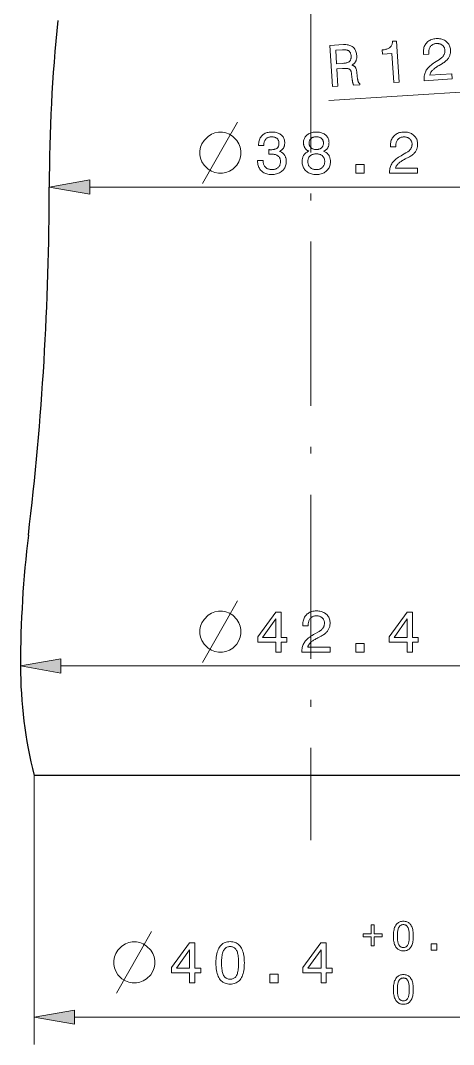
# Model space of a CAD drawing. Extents: x 0 to 297, y 0 to 538.
# Drawn here: x 142.3 to 173.9, y 123 to 197.9 of the extents above; entities that cross this region are included whole.
import ezdxf

# ---------------------------------------------------------------- set-up
doc = ezdxf.new("R2010")
doc.units = 0
doc.linetypes.add('DASHDOT', pattern=[18.5, 12, -3, 0.5, -3])

msp = doc.modelspace()

# ---------------------------------------------------------------- linework, layer by layer
at = {"color": 7, "linetype": 'DASHDOT', "lineweight": 13}
msp.add_line((163.519, 348.201), (163.519, 137.942), dxfattribs=at)
at = {"color": 7, "lineweight": 13, "ltscale": 0.366083}
msp.add_line((179.441, 192.925), (164.825, 192.02), dxfattribs=at)
at = {"color": 7, "lineweight": 13}
for p, q in [((147.374, 185.687), (179.665, 185.687)), ((145.274, 150.687), (181.765, 150.687)), ((146.274, 125.016), (180.765, 125.016))]:
    msp.add_line(p, q, dxfattribs=at)
at = {"color": 7, "lineweight": 13, "ltscale": 0.491787}
msp.add_line((143.319, 142.687), (143.319, 123.016), dxfattribs=at)
at = {"color": 7, "lineweight": 30}
for p, q in [((183.719, 142.687), (143.319, 142.687)), ((183.669, 142.687), (143.369, 142.687))]:
    msp.add_line(p, q, dxfattribs=at)
at = {"color": 7, "lineweight": 13}
for points in [[(165.1, 193.039), (164.915, 196.029), (165.914, 196.091), (166.001, 196.094), (166.083, 196.093), (166.162, 196.086), (166.236, 196.076), (166.307, 196.06), (166.374, 196.041), (166.437, 196.016), (166.495, 195.987), (166.55, 195.953), (166.601, 195.915), (166.648, 195.872), (166.691, 195.825), (166.729, 195.773), (166.762, 195.718), (166.791, 195.658), (166.816, 195.594), (166.837, 195.525), (166.853, 195.453), (166.865, 195.376), (166.872, 195.295), (166.874, 195.246), (166.874, 195.199), (166.872, 195.153), (166.868, 195.109), (166.861, 195.066), (166.853, 195.024), (166.842, 194.984), (166.83, 194.945), (166.815, 194.908), (166.798, 194.872), (166.779, 194.837), (166.758, 194.804), (166.735, 194.773), (166.71, 194.742), (166.683, 194.714), (166.654, 194.687), (166.623, 194.661), (166.59, 194.637), (166.555, 194.614), (166.518, 194.593), (166.551, 194.584), (166.582, 194.574), (166.611, 194.562), (166.638, 194.55), (166.664, 194.536), (166.687, 194.521), (166.709, 194.504), (166.729, 194.486), (166.748, 194.467), (166.764, 194.446), (166.779, 194.423), (166.794, 194.397), (166.807, 194.367), (166.82, 194.334), (166.832, 194.298), (166.843, 194.258), (166.853, 194.214), (166.863, 194.167), (166.871, 194.117), (166.879, 194.064), (166.94, 193.58), (166.945, 193.549), (166.949, 193.52), (166.954, 193.493), (166.959, 193.467), (166.964, 193.444), (166.97, 193.422), (166.975, 193.401), (166.982, 193.383), (166.988, 193.366), (166.995, 193.351), (167.002, 193.337), (167.01, 193.323), (167.018, 193.311), (167.027, 193.299), (167.037, 193.288), (167.047, 193.278), (167.058, 193.269), (167.069, 193.26), (167.081, 193.252), (167.094, 193.245), (167.099, 193.163), (166.647, 193.135), (166.64, 193.144), (166.634, 193.155), (166.628, 193.167), (166.622, 193.18), (166.616, 193.193), (166.611, 193.208), (166.605, 193.224), (166.6, 193.241), (166.594, 193.258), (166.589, 193.277), (166.584, 193.297), (166.58, 193.318), (166.575, 193.34), (166.57, 193.364), (166.566, 193.389), (166.561, 193.416), (166.557, 193.444), (166.552, 193.473), (166.548, 193.504), (166.544, 193.536), (166.499, 193.922), (166.491, 193.978), (166.482, 194.03), (166.471, 194.078), (166.459, 194.121), (166.445, 194.161), (166.43, 194.196), (166.414, 194.227), (166.396, 194.254), (166.376, 194.277), (166.355, 194.295), (166.33, 194.311), (166.3, 194.324), (166.263, 194.335), (166.219, 194.344), (166.17, 194.35), (166.115, 194.355), (166.053, 194.357), (165.986, 194.357), (165.912, 194.356), (165.832, 194.352), (165.422, 194.326), (165.5, 193.064)], [(169.577, 193.316), (169.445, 195.446), (168.746, 195.402), (168.727, 195.707), (168.802, 195.715), (168.873, 195.724), (168.939, 195.736), (169.002, 195.75), (169.06, 195.767), (169.115, 195.786), (169.165, 195.807), (169.211, 195.831), (169.253, 195.857), (169.291, 195.885), (169.325, 195.916), (169.356, 195.95), (169.384, 195.987), (169.408, 196.028), (169.43, 196.071), (169.448, 196.118), (169.463, 196.168), (169.475, 196.22), (169.483, 196.276), (169.489, 196.335), (169.781, 196.354), (169.968, 193.34)], [(171.794, 193.454), (171.794, 193.466), (171.79, 193.554), (171.791, 193.638), (171.796, 193.721), (171.806, 193.8), (171.82, 193.877), (171.838, 193.951), (171.861, 194.022), (171.887, 194.091), (171.918, 194.157), (171.954, 194.221), (171.995, 194.283), (172.042, 194.346), (172.096, 194.408), (172.157, 194.472), (172.225, 194.535), (172.299, 194.599), (172.38, 194.663), (172.467, 194.727), (172.561, 194.792), (172.662, 194.857), (172.908, 195.012), (172.951, 195.04), (172.992, 195.068), (173.03, 195.097), (173.065, 195.126), (173.098, 195.156), (173.129, 195.186), (173.157, 195.217), (173.182, 195.248), (173.205, 195.279), (173.225, 195.311), (173.243, 195.344), (173.259, 195.378), (173.273, 195.412), (173.285, 195.448), (173.294, 195.484), (173.301, 195.522), (173.306, 195.56), (173.309, 195.599), (173.31, 195.64), (173.308, 195.681), (173.304, 195.727), (173.296, 195.772), (173.285, 195.814), (173.271, 195.855), (173.254, 195.893), (173.234, 195.929), (173.21, 195.964), (173.184, 195.996), (173.154, 196.026), (173.121, 196.055), (173.086, 196.08), (173.048, 196.103), (173.009, 196.123), (172.967, 196.139), (172.924, 196.153), (172.878, 196.163), (172.831, 196.17), (172.781, 196.174), (172.729, 196.176), (172.676, 196.174), (172.623, 196.169), (172.572, 196.16), (172.524, 196.148), (172.479, 196.132), (172.436, 196.113), (172.395, 196.09), (172.357, 196.063), (172.322, 196.033), (172.289, 195.999), (172.259, 195.962), (172.231, 195.922), (172.207, 195.879), (172.187, 195.834), (172.169, 195.786), (172.155, 195.735), (172.144, 195.682), (172.137, 195.626), (172.132, 195.568), (172.131, 195.507), (172.134, 195.443), (172.136, 195.407), (171.745, 195.383), (171.741, 195.444), (171.738, 195.537), (171.74, 195.626), (171.748, 195.712), (171.762, 195.794), (171.782, 195.873), (171.807, 195.948), (171.838, 196.019), (171.874, 196.086), (171.916, 196.151), (171.964, 196.211), (172.016, 196.267), (172.073, 196.318), (172.134, 196.363), (172.199, 196.403), (172.268, 196.438), (172.341, 196.468), (172.419, 196.492), (172.501, 196.511), (172.587, 196.525), (172.677, 196.533), (172.763, 196.536), (172.847, 196.534), (172.928, 196.526), (173.005, 196.514), (173.08, 196.496), (173.151, 196.473), (173.22, 196.446), (173.285, 196.413), (173.347, 196.374), (173.406, 196.331), (173.461, 196.283), (173.511, 196.233), (173.555, 196.178), (173.594, 196.12), (173.628, 196.059), (173.657, 195.995), (173.68, 195.926), (173.698, 195.855), (173.711, 195.78), (173.719, 195.702), (173.721, 195.641), (173.72, 195.581), (173.715, 195.522), (173.708, 195.465), (173.697, 195.409), (173.682, 195.355), (173.665, 195.302), (173.644, 195.25), (173.62, 195.199), (173.592, 195.15), (173.562, 195.102), (173.527, 195.055), (173.49, 195.009), (173.448, 194.965), (173.404, 194.921), (173.356, 194.878), (173.304, 194.836), (173.249, 194.795), (173.191, 194.756), (173.129, 194.717), (172.885, 194.573), (172.817, 194.532), (172.753, 194.491), (172.694, 194.452), (172.638, 194.413), (172.587, 194.376), (172.539, 194.339), (172.496, 194.303), (172.456, 194.269), (172.421, 194.235), (172.389, 194.202), (172.361, 194.17), (172.334, 194.137), (172.31, 194.103), (172.289, 194.069), (172.269, 194.034), (172.251, 193.998), (172.236, 193.962), (172.223, 193.926), (172.212, 193.888), (172.203, 193.851), (173.827, 193.951), (173.85, 193.581)], [(165.826, 195.718), (165.337, 195.688), (165.399, 194.692), (165.86, 194.721), (165.928, 194.726), (165.992, 194.734), (166.051, 194.743), (166.106, 194.755), (166.156, 194.768), (166.203, 194.784), (166.244, 194.802), (166.282, 194.821), (166.315, 194.843), (166.343, 194.867), (166.368, 194.893), (166.39, 194.922), (166.409, 194.955), (166.425, 194.99), (166.438, 195.027), (166.448, 195.068), (166.455, 195.112), (166.459, 195.159), (166.46, 195.208), (166.458, 195.261), (166.454, 195.312), (166.446, 195.36), (166.437, 195.405), (166.425, 195.447), (166.41, 195.486), (166.392, 195.522), (166.373, 195.554), (166.35, 195.583), (166.325, 195.609), (166.298, 195.632), (166.267, 195.652), (166.233, 195.669), (166.195, 195.684), (166.153, 195.697), (166.108, 195.706), (166.059, 195.714), (166.006, 195.719), (165.95, 195.721), (165.889, 195.721)], [(157.07, 189.687), (156.77, 189.687), (156.52, 189.637), (156.27, 189.537), (156.02, 189.387), (155.72, 189.087), (155.57, 188.837), (155.47, 188.587), (155.42, 188.337), (155.42, 188.037), (155.47, 187.787), (155.57, 187.537), (155.72, 187.287), (156.02, 186.987), (156.27, 186.837), (156.52, 186.737), (156.77, 186.687), (157.07, 186.687), (157.32, 186.737), (157.57, 186.837), (157.82, 186.987), (158.12, 187.287), (158.27, 187.537), (158.37, 187.787), (158.42, 188.037), (158.42, 188.337), (158.37, 188.587), (158.27, 188.837), (158.12, 189.087), (157.82, 189.387), (157.57, 189.537), (157.32, 189.637)], [(159.631, 187.628), (160.03, 187.628), (160.032, 187.566), (160.039, 187.507), (160.048, 187.451), (160.06, 187.398), (160.076, 187.347), (160.095, 187.299), (160.117, 187.255), (160.143, 187.213), (160.172, 187.174), (160.203, 187.138), (160.238, 187.105), (160.276, 187.075), (160.316, 187.049), (160.359, 187.026), (160.405, 187.007), (160.453, 186.991), (160.504, 186.979), (160.557, 186.971), (160.614, 186.965), (160.673, 186.964), (160.73, 186.965), (160.786, 186.97), (160.838, 186.978), (160.889, 186.989), (160.936, 187.003), (160.982, 187.021), (161.024, 187.041), (161.065, 187.065), (161.102, 187.092), (161.137, 187.122), (161.17, 187.155), (161.199, 187.19), (161.224, 187.227), (161.246, 187.267), (161.265, 187.309), (161.28, 187.354), (161.292, 187.401), (161.3, 187.45), (161.305, 187.502), (161.307, 187.556), (161.305, 187.605), (161.3, 187.652), (161.292, 187.697), (161.28, 187.739), (161.265, 187.779), (161.247, 187.817), (161.225, 187.853), (161.2, 187.887), (161.171, 187.918), (161.14, 187.947), (161.105, 187.974), (161.067, 187.998), (161.027, 188.019), (160.984, 188.037), (160.938, 188.052), (160.889, 188.065), (160.838, 188.075), (160.784, 188.082), (160.728, 188.086), (160.668, 188.087), (160.66, 188.087), (160.651, 188.087), (160.643, 188.087), (160.634, 188.087), (160.625, 188.087), (160.616, 188.087), (160.607, 188.086), (160.598, 188.086), (160.589, 188.086), (160.58, 188.085), (160.57, 188.085), (160.56, 188.084), (160.549, 188.084), (160.538, 188.083), (160.526, 188.083), (160.514, 188.082), (160.5, 188.081), (160.487, 188.081), (160.472, 188.08), (160.458, 188.079), (160.458, 188.418), (160.467, 188.418), (160.476, 188.418), (160.485, 188.417), (160.494, 188.417), (160.503, 188.416), (160.512, 188.416), (160.52, 188.416), (160.529, 188.416), (160.538, 188.415), (160.546, 188.415), (160.554, 188.415), (160.563, 188.415), (160.571, 188.415), (160.579, 188.415), (160.587, 188.414), (160.594, 188.414), (160.602, 188.414), (160.609, 188.414), (160.617, 188.414), (160.624, 188.414), (160.681, 188.415), (160.734, 188.419), (160.785, 188.424), (160.833, 188.432), (160.877, 188.443), (160.919, 188.455), (160.958, 188.47), (160.993, 188.488), (161.026, 188.507), (161.055, 188.529), (161.082, 188.553), (161.106, 188.58), (161.127, 188.609), (161.145, 188.64), (161.16, 188.674), (161.173, 188.711), (161.183, 188.749), (161.19, 188.79), (161.194, 188.834), (161.195, 188.88), (161.194, 188.925), (161.19, 188.967), (161.183, 189.007), (161.174, 189.045), (161.161, 189.081), (161.146, 189.115), (161.129, 189.147), (161.108, 189.177), (161.085, 189.204), (161.059, 189.23), (161.031, 189.253), (161, 189.274), (160.967, 189.292), (160.932, 189.308), (160.894, 189.322), (160.853, 189.333), (160.811, 189.341), (160.766, 189.347), (160.718, 189.351), (160.668, 189.352), (160.612, 189.351), (160.559, 189.346), (160.509, 189.338), (160.461, 189.326), (160.416, 189.312), (160.374, 189.294), (160.335, 189.273), (160.298, 189.248), (160.264, 189.221), (160.233, 189.19), (160.205, 189.156), (160.179, 189.119), (160.157, 189.079), (160.138, 189.036), (160.122, 188.99), (160.108, 188.941), (160.098, 188.888), (160.09, 188.833), (160.086, 188.775), (160.084, 188.713), (159.701, 188.713), (159.701, 188.743), (159.703, 188.829), (159.711, 188.912), (159.724, 188.991), (159.742, 189.067), (159.765, 189.139), (159.793, 189.207), (159.826, 189.272), (159.865, 189.333), (159.908, 189.391), (159.957, 189.445), (160.01, 189.495), (160.066, 189.539), (160.127, 189.578), (160.19, 189.612), (160.258, 189.641), (160.328, 189.665), (160.403, 189.683), (160.481, 189.696), (160.562, 189.704), (160.647, 189.706), (160.737, 189.704), (160.823, 189.698), (160.904, 189.687), (160.982, 189.672), (161.055, 189.653), (161.124, 189.63), (161.189, 189.602), (161.25, 189.57), (161.307, 189.534), (161.36, 189.494), (161.408, 189.449), (161.451, 189.402), (161.489, 189.351), (161.522, 189.296), (161.55, 189.238), (161.572, 189.177), (161.59, 189.113), (161.603, 189.045), (161.61, 188.974), (161.613, 188.899), (161.612, 188.856), (161.609, 188.815), (161.604, 188.774), (161.597, 188.735), (161.589, 188.698), (161.578, 188.661), (161.566, 188.626), (161.551, 188.592), (161.535, 188.559), (161.517, 188.528), (161.497, 188.498), (161.475, 188.469), (161.451, 188.442), (161.425, 188.417), (161.398, 188.393), (161.369, 188.37), (161.338, 188.349), (161.305, 188.329), (161.27, 188.311), (161.233, 188.294), (161.281, 188.275), (161.326, 188.255), (161.368, 188.232), (161.409, 188.207), (161.447, 188.181), (161.482, 188.152), (161.515, 188.121), (161.546, 188.089), (161.575, 188.054), (161.601, 188.018), (161.625, 187.979), (161.646, 187.939), (161.665, 187.897), (161.682, 187.854), (161.695, 187.809), (161.707, 187.761), (161.715, 187.713), (161.722, 187.662), (161.725, 187.61), (161.727, 187.556), (161.724, 187.471), (161.715, 187.39), (161.7, 187.312), (161.679, 187.238), (161.653, 187.167), (161.62, 187.099), (161.582, 187.035), (161.538, 186.974), (161.488, 186.916), (161.432, 186.862), (161.371, 186.813), (161.306, 186.768), (161.237, 186.729), (161.164, 186.695), (161.088, 186.666), (161.008, 186.643), (160.923, 186.625), (160.835, 186.612), (160.743, 186.604), (160.647, 186.601), (160.556, 186.604), (160.469, 186.612), (160.386, 186.626), (160.306, 186.645), (160.23, 186.669), (160.158, 186.699), (160.09, 186.734), (160.025, 186.775), (159.964, 186.821), (159.907, 186.873), (159.855, 186.929), (159.808, 186.989), (159.766, 187.053), (159.731, 187.12), (159.7, 187.19), (159.675, 187.265), (159.656, 187.343), (159.642, 187.424), (159.634, 187.509), (159.631, 187.598)], [(163.382, 188.302), (163.343, 188.321), (163.306, 188.341), (163.272, 188.363), (163.239, 188.385), (163.208, 188.409), (163.179, 188.435), (163.153, 188.461), (163.128, 188.489), (163.105, 188.518), (163.084, 188.549), (163.066, 188.581), (163.049, 188.614), (163.034, 188.649), (163.021, 188.685), (163.01, 188.723), (163.001, 188.762), (162.994, 188.803), (162.989, 188.845), (162.986, 188.888), (162.985, 188.933), (162.988, 189), (162.996, 189.065), (163.009, 189.127), (163.027, 189.187), (163.05, 189.244), (163.078, 189.299), (163.112, 189.351), (163.151, 189.4), (163.194, 189.447), (163.244, 189.491), (163.297, 189.532), (163.353, 189.569), (163.413, 189.601), (163.475, 189.629), (163.541, 189.653), (163.61, 189.672), (163.682, 189.687), (163.757, 189.698), (163.836, 189.704), (163.917, 189.706), (163.999, 189.704), (164.078, 189.698), (164.153, 189.687), (164.225, 189.672), (164.294, 189.653), (164.36, 189.629), (164.422, 189.601), (164.482, 189.569), (164.538, 189.532), (164.591, 189.491), (164.639, 189.447), (164.683, 189.4), (164.721, 189.351), (164.755, 189.299), (164.783, 189.244), (164.806, 189.187), (164.824, 189.127), (164.837, 189.065), (164.844, 189), (164.847, 188.933), (164.846, 188.888), (164.843, 188.844), (164.838, 188.801), (164.831, 188.761), (164.823, 188.721), (164.812, 188.684), (164.799, 188.647), (164.785, 188.612), (164.768, 188.579), (164.75, 188.547), (164.729, 188.516), (164.707, 188.487), (164.682, 188.459), (164.656, 188.433), (164.627, 188.408), (164.596, 188.384), (164.563, 188.362), (164.529, 188.34), (164.492, 188.321), (164.453, 188.302), (164.501, 188.283), (164.546, 188.261), (164.59, 188.238), (164.631, 188.212), (164.669, 188.185), (164.705, 188.155), (164.739, 188.124), (164.77, 188.091), (164.798, 188.055), (164.825, 188.018), (164.849, 187.979), (164.87, 187.938), (164.889, 187.895), (164.905, 187.85), (164.919, 187.804), (164.93, 187.756), (164.939, 187.707), (164.945, 187.656), (164.949, 187.602), (164.95, 187.548), (164.947, 187.463), (164.939, 187.382), (164.925, 187.304), (164.905, 187.23), (164.88, 187.159), (164.85, 187.092), (164.813, 187.028), (164.771, 186.968), (164.724, 186.911), (164.671, 186.858), (164.613, 186.809), (164.551, 186.766), (164.486, 186.727), (164.416, 186.694), (164.343, 186.665), (164.265, 186.642), (164.184, 186.624), (164.099, 186.611), (164.01, 186.604), (163.917, 186.601), (163.824, 186.604), (163.735, 186.611), (163.65, 186.624), (163.569, 186.642), (163.492, 186.665), (163.418, 186.694), (163.349, 186.727), (163.284, 186.766), (163.222, 186.809), (163.164, 186.858), (163.112, 186.911), (163.064, 186.968), (163.023, 187.028), (162.986, 187.092), (162.956, 187.159), (162.931, 187.23), (162.911, 187.304), (162.897, 187.382), (162.889, 187.463), (162.886, 187.548), (162.887, 187.602), (162.891, 187.656), (162.897, 187.707), (162.906, 187.756), (162.918, 187.804), (162.931, 187.85), (162.948, 187.895), (162.966, 187.938), (162.988, 187.979), (163.012, 188.018), (163.038, 188.055), (163.067, 188.091), (163.098, 188.124), (163.131, 188.155), (163.167, 188.185), (163.205, 188.212), (163.246, 188.238), (163.289, 188.261), (163.334, 188.283)], [(163.396, 188.899), (163.398, 188.857), (163.402, 188.816), (163.409, 188.778), (163.419, 188.74), (163.432, 188.705), (163.448, 188.671), (163.466, 188.639), (163.487, 188.609), (163.512, 188.58), (163.539, 188.553), (163.568, 188.528), (163.599, 188.506), (163.633, 188.487), (163.668, 188.47), (163.704, 188.455), (163.743, 188.443), (163.784, 188.434), (163.826, 188.428), (163.871, 188.424), (163.917, 188.423), (163.964, 188.424), (164.009, 188.428), (164.051, 188.434), (164.092, 188.443), (164.131, 188.455), (164.168, 188.47), (164.204, 188.487), (164.237, 188.506), (164.268, 188.528), (164.298, 188.553), (164.325, 188.58), (164.349, 188.609), (164.37, 188.639), (164.389, 188.671), (164.404, 188.705), (164.417, 188.74), (164.427, 188.778), (164.434, 188.816), (164.439, 188.857), (164.44, 188.899), (164.439, 188.941), (164.434, 188.981), (164.427, 189.02), (164.418, 189.056), (164.405, 189.091), (164.39, 189.124), (164.372, 189.155), (164.351, 189.184), (164.327, 189.212), (164.301, 189.237), (164.272, 189.261), (164.241, 189.282), (164.208, 189.3), (164.173, 189.316), (164.135, 189.33), (164.096, 189.341), (164.054, 189.35), (164.011, 189.356), (163.965, 189.359), (163.917, 189.361), (163.87, 189.359), (163.824, 189.356), (163.781, 189.35), (163.74, 189.341), (163.7, 189.33), (163.663, 189.316), (163.628, 189.3), (163.595, 189.282), (163.564, 189.261), (163.536, 189.237), (163.509, 189.212), (163.485, 189.184), (163.465, 189.155), (163.446, 189.124), (163.431, 189.091), (163.419, 189.056), (163.409, 189.02), (163.402, 188.981), (163.398, 188.941)], [(169.261, 186.687), (169.261, 186.7), (169.264, 186.788), (169.27, 186.872), (169.28, 186.954), (169.295, 187.033), (169.313, 187.108), (169.336, 187.181), (169.363, 187.251), (169.394, 187.318), (169.429, 187.382), (169.468, 187.443), (169.513, 187.503), (169.564, 187.562), (169.622, 187.622), (169.687, 187.681), (169.758, 187.74), (169.836, 187.799), (169.921, 187.858), (170.012, 187.917), (170.11, 187.976), (170.214, 188.035), (170.469, 188.174), (170.514, 188.199), (170.556, 188.225), (170.596, 188.251), (170.633, 188.278), (170.668, 188.306), (170.7, 188.334), (170.73, 188.363), (170.758, 188.392), (170.782, 188.422), (170.805, 188.453), (170.825, 188.485), (170.843, 188.517), (170.858, 188.551), (170.872, 188.586), (170.884, 188.622), (170.893, 188.658), (170.901, 188.696), (170.906, 188.735), (170.909, 188.776), (170.91, 188.817), (170.908, 188.864), (170.904, 188.908), (170.895, 188.951), (170.884, 188.993), (170.869, 189.032), (170.851, 189.07), (170.83, 189.105), (170.806, 189.139), (170.778, 189.171), (170.747, 189.202), (170.713, 189.229), (170.677, 189.254), (170.639, 189.276), (170.598, 189.295), (170.556, 189.311), (170.511, 189.325), (170.464, 189.335), (170.414, 189.342), (170.363, 189.347), (170.309, 189.348), (170.256, 189.346), (170.205, 189.341), (170.156, 189.331), (170.11, 189.318), (170.066, 189.302), (170.024, 189.281), (169.985, 189.257), (169.948, 189.229), (169.913, 189.198), (169.88, 189.163), (169.85, 189.124), (169.824, 189.083), (169.8, 189.039), (169.78, 188.992), (169.762, 188.942), (169.748, 188.89), (169.737, 188.835), (169.729, 188.777), (169.725, 188.716), (169.723, 188.652), (169.723, 188.617), (169.331, 188.617), (169.331, 188.678), (169.334, 188.771), (169.342, 188.859), (169.355, 188.945), (169.374, 189.026), (169.398, 189.103), (169.428, 189.176), (169.463, 189.245), (169.504, 189.31), (169.55, 189.372), (169.601, 189.429), (169.657, 189.482), (169.716, 189.529), (169.78, 189.571), (169.847, 189.607), (169.919, 189.637), (169.994, 189.662), (170.073, 189.682), (170.155, 189.695), (170.242, 189.704), (170.332, 189.706), (170.419, 189.704), (170.503, 189.697), (170.583, 189.684), (170.659, 189.667), (170.733, 189.645), (170.803, 189.618), (170.869, 189.586), (170.932, 189.549), (170.992, 189.507), (171.048, 189.46), (171.1, 189.409), (171.146, 189.355), (171.187, 189.298), (171.223, 189.238), (171.253, 189.175), (171.278, 189.108), (171.297, 189.039), (171.31, 188.967), (171.318, 188.891), (171.321, 188.813), (171.32, 188.751), (171.315, 188.692), (171.307, 188.634), (171.296, 188.577), (171.281, 188.522), (171.264, 188.468), (171.243, 188.416), (171.219, 188.366), (171.191, 188.317), (171.161, 188.27), (171.127, 188.224), (171.09, 188.179), (171.05, 188.136), (171.006, 188.093), (170.959, 188.052), (170.908, 188.013), (170.854, 187.974), (170.797, 187.937), (170.736, 187.901), (170.672, 187.866), (170.419, 187.737), (170.349, 187.7), (170.283, 187.664), (170.221, 187.628), (170.163, 187.593), (170.109, 187.559), (170.059, 187.525), (170.014, 187.492), (169.972, 187.46), (169.935, 187.429), (169.901, 187.398), (169.871, 187.367), (169.843, 187.336), (169.817, 187.304), (169.793, 187.271), (169.771, 187.237), (169.751, 187.203), (169.734, 187.168), (169.718, 187.132), (169.705, 187.096), (169.694, 187.059), (171.321, 187.059), (171.321, 186.687)], [(163.302, 187.556), (163.303, 187.502), (163.308, 187.451), (163.316, 187.402), (163.328, 187.355), (163.343, 187.311), (163.361, 187.269), (163.383, 187.229), (163.407, 187.191), (163.436, 187.156), (163.467, 187.123), (163.501, 187.093), (163.538, 187.066), (163.577, 187.042), (163.618, 187.021), (163.662, 187.003), (163.708, 186.989), (163.757, 186.978), (163.808, 186.97), (163.861, 186.965), (163.917, 186.964), (163.973, 186.965), (164.027, 186.97), (164.078, 186.978), (164.127, 186.989), (164.174, 187.003), (164.218, 187.021), (164.259, 187.042), (164.298, 187.066), (164.335, 187.093), (164.369, 187.123), (164.401, 187.156), (164.429, 187.191), (164.454, 187.229), (164.475, 187.269), (164.493, 187.311), (164.508, 187.355), (164.52, 187.402), (164.528, 187.451), (164.533, 187.502), (164.535, 187.556), (164.533, 187.606), (164.528, 187.654), (164.52, 187.7), (164.509, 187.743), (164.494, 187.785), (164.476, 187.824), (164.454, 187.861), (164.43, 187.896), (164.402, 187.929), (164.37, 187.96), (164.336, 187.988), (164.3, 188.013), (164.261, 188.036), (164.219, 188.055), (164.175, 188.071), (164.128, 188.085), (164.079, 188.095), (164.028, 188.102), (163.974, 188.107), (163.917, 188.108), (163.861, 188.107), (163.807, 188.102), (163.756, 188.095), (163.707, 188.085), (163.661, 188.071), (163.617, 188.055), (163.576, 188.036), (163.537, 188.013), (163.5, 187.988), (163.466, 187.96), (163.435, 187.929), (163.407, 187.896), (163.382, 187.861), (163.361, 187.824), (163.343, 187.785), (163.328, 187.743), (163.316, 187.7), (163.308, 187.654), (163.303, 187.606)], [(166.818, 186.687), (166.818, 187.33), (167.415, 187.33), (167.415, 186.687)], [(147.374, 186.208), (144.419, 185.687), (147.374, 185.167)], [(157.07, 154.687), (156.77, 154.687), (156.52, 154.637), (156.27, 154.537), (156.02, 154.387), (155.72, 154.087), (155.57, 153.837), (155.47, 153.587), (155.42, 153.337), (155.42, 153.037), (155.47, 152.787), (155.57, 152.537), (155.72, 152.287), (156.02, 151.987), (156.27, 151.837), (156.52, 151.737), (156.77, 151.687), (157.07, 151.687), (157.32, 151.737), (157.57, 151.837), (157.82, 151.987), (158.12, 152.287), (158.27, 152.537), (158.37, 152.787), (158.42, 153.037), (158.42, 153.337), (158.37, 153.587), (158.27, 153.837), (158.12, 154.087), (157.82, 154.387), (157.57, 154.537), (157.32, 154.637)], [(160.957, 151.687), (160.957, 152.43), (159.64, 152.43), (159.64, 152.809), (160.953, 154.62), (161.345, 154.62), (161.345, 152.775), (161.773, 152.775), (161.773, 152.43), (161.345, 152.43), (161.345, 151.687)], [(162.865, 151.687), (162.865, 151.7), (162.867, 151.788), (162.873, 151.872), (162.884, 151.954), (162.898, 152.033), (162.917, 152.108), (162.939, 152.181), (162.966, 152.251), (162.997, 152.318), (163.032, 152.382), (163.072, 152.443), (163.116, 152.503), (163.168, 152.562), (163.226, 152.622), (163.29, 152.681), (163.362, 152.74), (163.44, 152.799), (163.524, 152.858), (163.615, 152.917), (163.713, 152.976), (163.818, 153.035), (164.073, 153.174), (164.118, 153.199), (164.16, 153.225), (164.2, 153.251), (164.237, 153.278), (164.272, 153.306), (164.304, 153.334), (164.334, 153.363), (164.361, 153.392), (164.386, 153.422), (164.408, 153.453), (164.428, 153.485), (164.446, 153.517), (164.462, 153.551), (164.476, 153.586), (164.487, 153.622), (164.497, 153.658), (164.504, 153.696), (164.51, 153.735), (164.513, 153.776), (164.514, 153.817), (164.512, 153.864), (164.507, 153.908), (164.499, 153.951), (164.488, 153.993), (164.473, 154.032), (164.455, 154.07), (164.434, 154.105), (164.409, 154.139), (164.381, 154.171), (164.35, 154.202), (164.317, 154.229), (164.281, 154.254), (164.242, 154.276), (164.202, 154.295), (164.159, 154.311), (164.114, 154.325), (164.067, 154.335), (164.018, 154.342), (163.967, 154.347), (163.913, 154.348), (163.86, 154.346), (163.809, 154.341), (163.76, 154.331), (163.714, 154.318), (163.67, 154.302), (163.628, 154.281), (163.588, 154.257), (163.551, 154.229), (163.516, 154.198), (163.484, 154.163), (163.454, 154.124), (163.427, 154.083), (163.404, 154.039), (163.383, 153.992), (163.366, 153.942), (163.352, 153.89), (163.341, 153.835), (163.333, 153.777), (163.328, 153.716), (163.327, 153.652), (163.327, 153.617), (162.935, 153.617), (162.935, 153.678), (162.937, 153.771), (162.945, 153.859), (162.959, 153.945), (162.978, 154.026), (163.002, 154.103), (163.032, 154.176), (163.067, 154.245), (163.107, 154.31), (163.153, 154.372), (163.205, 154.429), (163.26, 154.482), (163.32, 154.529), (163.384, 154.571), (163.451, 154.607), (163.522, 154.637), (163.597, 154.662), (163.676, 154.682), (163.759, 154.695), (163.846, 154.704), (163.936, 154.706), (164.023, 154.704), (164.106, 154.697), (164.186, 154.684), (164.263, 154.667), (164.336, 154.645), (164.406, 154.618), (164.473, 154.586), (164.536, 154.549), (164.596, 154.507), (164.652, 154.46), (164.704, 154.409), (164.75, 154.355), (164.791, 154.298), (164.827, 154.238), (164.857, 154.175), (164.881, 154.108), (164.9, 154.039), (164.914, 153.967), (164.922, 153.891), (164.925, 153.813), (164.923, 153.751), (164.918, 153.692), (164.91, 153.634), (164.899, 153.577), (164.885, 153.522), (164.867, 153.468), (164.846, 153.416), (164.822, 153.366), (164.795, 153.317), (164.765, 153.27), (164.731, 153.224), (164.694, 153.179), (164.653, 153.136), (164.609, 153.093), (164.562, 153.052), (164.512, 153.013), (164.458, 152.974), (164.4, 152.937), (164.34, 152.901), (164.276, 152.866), (164.023, 152.737), (163.952, 152.7), (163.886, 152.664), (163.825, 152.628), (163.767, 152.593), (163.713, 152.559), (163.663, 152.525), (163.618, 152.492), (163.576, 152.46), (163.538, 152.429), (163.505, 152.398), (163.475, 152.367), (163.446, 152.336), (163.42, 152.304), (163.396, 152.271), (163.375, 152.237), (163.355, 152.203), (163.337, 152.168), (163.322, 152.132), (163.308, 152.096), (163.297, 152.059), (164.925, 152.059), (164.925, 151.687)], [(170.552, 151.687), (170.552, 152.43), (169.234, 152.43), (169.234, 152.809), (170.547, 154.62), (170.94, 154.62), (170.94, 152.775), (171.368, 152.775), (171.368, 152.43), (170.94, 152.43), (170.94, 151.687)], [(160.002, 152.775), (160.957, 152.775), (160.957, 154.118)], [(169.597, 152.775), (170.552, 152.775), (170.552, 154.118)], [(166.818, 151.687), (166.818, 152.33), (167.415, 152.33), (167.415, 151.687)], [(145.274, 151.208), (142.319, 150.687), (145.274, 150.167)], [(167.933, 131.753), (168.144, 131.753), (168.144, 131.098), (168.741, 131.098), (168.741, 130.889), (168.144, 130.889), (168.144, 130.233), (167.933, 130.233), (167.933, 130.889), (167.334, 130.889), (167.334, 131.098), (167.933, 131.098)], [(169.549, 130.94), (169.551, 131.044), (169.557, 131.143), (169.566, 131.237), (169.579, 131.326), (169.596, 131.409), (169.616, 131.488), (169.64, 131.561), (169.668, 131.63), (169.7, 131.693), (169.735, 131.751), (169.774, 131.804), (169.816, 131.851), (169.862, 131.893), (169.911, 131.929), (169.964, 131.96), (170.019, 131.985), (170.079, 132.004), (170.141, 132.018), (170.207, 132.027), (170.277, 132.029), (170.347, 132.027), (170.413, 132.018), (170.476, 132.004), (170.536, 131.985), (170.592, 131.96), (170.644, 131.93), (170.693, 131.894), (170.739, 131.853), (170.781, 131.806), (170.819, 131.753), (170.854, 131.696), (170.885, 131.632), (170.913, 131.564), (170.937, 131.491), (170.957, 131.412), (170.973, 131.328), (170.986, 131.239), (170.996, 131.145), (171.001, 131.045), (171.003, 130.94), (171.001, 130.836), (170.996, 130.736), (170.986, 130.642), (170.973, 130.553), (170.957, 130.47), (170.937, 130.391), (170.913, 130.318), (170.885, 130.25), (170.854, 130.188), (170.819, 130.13), (170.781, 130.078), (170.739, 130.031), (170.693, 129.99), (170.644, 129.954), (170.592, 129.924), (170.536, 129.899), (170.476, 129.88), (170.413, 129.866), (170.347, 129.858), (170.277, 129.856), (170.207, 129.858), (170.141, 129.867), (170.079, 129.88), (170.019, 129.9), (169.964, 129.924), (169.911, 129.955), (169.862, 129.991), (169.816, 130.032), (169.774, 130.079), (169.735, 130.131), (169.7, 130.189), (169.668, 130.252), (169.64, 130.32), (169.616, 130.393), (169.596, 130.472), (169.579, 130.555), (169.566, 130.644), (169.557, 130.737), (169.551, 130.836)], [(169.839, 130.94), (169.84, 130.856), (169.843, 130.776), (169.848, 130.701), (169.855, 130.63), (169.865, 130.564), (169.877, 130.503), (169.891, 130.447), (169.906, 130.395), (169.925, 130.347), (169.945, 130.305), (169.967, 130.267), (169.992, 130.232), (170.019, 130.202), (170.049, 130.176), (170.081, 130.154), (170.115, 130.136), (170.152, 130.122), (170.191, 130.111), (170.233, 130.105), (170.277, 130.103), (170.321, 130.105), (170.363, 130.111), (170.402, 130.121), (170.439, 130.135), (170.473, 130.153), (170.505, 130.175), (170.535, 130.201), (170.562, 130.231), (170.586, 130.265), (170.608, 130.303), (170.628, 130.345), (170.646, 130.392), (170.661, 130.444), (170.675, 130.5), (170.686, 130.562), (170.695, 130.628), (170.703, 130.699), (170.708, 130.774), (170.711, 130.855), (170.712, 130.94), (170.711, 131.026), (170.708, 131.106), (170.703, 131.182), (170.695, 131.254), (170.686, 131.32), (170.675, 131.381), (170.661, 131.438), (170.646, 131.49), (170.628, 131.537), (170.608, 131.579), (170.586, 131.617), (170.562, 131.651), (170.535, 131.681), (170.505, 131.707), (170.473, 131.729), (170.439, 131.747), (170.402, 131.76), (170.363, 131.77), (170.321, 131.776), (170.277, 131.778), (170.233, 131.776), (170.191, 131.77), (170.152, 131.76), (170.115, 131.746), (170.081, 131.728), (170.049, 131.706), (170.019, 131.68), (169.992, 131.649), (169.967, 131.615), (169.945, 131.577), (169.925, 131.534), (169.906, 131.487), (169.891, 131.435), (169.877, 131.378), (169.865, 131.317), (169.855, 131.251), (169.848, 131.18), (169.843, 131.105), (169.84, 131.025)], [(150.781, 130.516), (150.481, 130.516), (150.231, 130.466), (149.981, 130.366), (149.731, 130.216), (149.431, 129.916), (149.281, 129.666), (149.181, 129.416), (149.131, 129.166), (149.131, 128.866), (149.181, 128.616), (149.281, 128.366), (149.431, 128.116), (149.731, 127.816), (149.981, 127.666), (150.231, 127.566), (150.481, 127.516), (150.781, 127.516), (151.031, 127.566), (151.281, 127.666), (151.531, 127.816), (151.831, 128.116), (151.981, 128.366), (152.081, 128.616), (152.131, 128.866), (152.131, 129.166), (152.081, 129.416), (151.981, 129.666), (151.831, 129.916), (151.531, 130.216), (151.281, 130.366), (151.031, 130.466)], [(154.668, 127.516), (154.668, 128.258), (153.351, 128.258), (153.351, 128.638), (154.664, 130.449), (155.056, 130.449), (155.056, 128.604), (155.484, 128.604), (155.484, 128.258), (155.056, 128.258), (155.056, 127.516)], [(156.589, 128.979), (156.591, 129.128), (156.599, 129.269), (156.613, 129.403), (156.631, 129.53), (156.655, 129.649), (156.684, 129.761), (156.719, 129.866), (156.759, 129.964), (156.804, 130.054), (156.854, 130.138), (156.91, 130.213), (156.97, 130.281), (157.036, 130.34), (157.106, 130.392), (157.181, 130.436), (157.26, 130.471), (157.345, 130.499), (157.435, 130.519), (157.529, 130.531), (157.628, 130.535), (157.728, 130.531), (157.823, 130.519), (157.913, 130.5), (157.998, 130.472), (158.078, 130.436), (158.153, 130.393), (158.223, 130.342), (158.288, 130.283), (158.348, 130.216), (158.403, 130.141), (158.453, 130.058), (158.497, 129.968), (158.537, 129.871), (158.571, 129.766), (158.6, 129.653), (158.623, 129.533), (158.642, 129.406), (158.655, 129.271), (158.663, 129.129), (158.665, 128.979), (158.663, 128.83), (158.655, 128.688), (158.642, 128.554), (158.623, 128.427), (158.6, 128.307), (158.571, 128.195), (158.537, 128.091), (158.497, 127.993), (158.453, 127.904), (158.403, 127.822), (158.348, 127.747), (158.288, 127.681), (158.223, 127.622), (158.153, 127.571), (158.078, 127.528), (157.998, 127.492), (157.913, 127.465), (157.823, 127.445), (157.728, 127.434), (157.628, 127.43), (157.529, 127.434), (157.435, 127.445), (157.345, 127.465), (157.26, 127.493), (157.181, 127.528), (157.106, 127.572), (157.036, 127.623), (156.97, 127.682), (156.91, 127.749), (156.854, 127.824), (156.804, 127.906), (156.759, 127.996), (156.719, 128.093), (156.684, 128.198), (156.655, 128.31), (156.631, 128.429), (156.613, 128.555), (156.599, 128.689), (156.591, 128.831)], [(164.263, 127.516), (164.263, 128.258), (162.945, 128.258), (162.945, 128.638), (164.258, 130.449), (164.651, 130.449), (164.651, 128.604), (165.079, 128.604), (165.079, 128.258), (164.651, 128.258), (164.651, 127.516)], [(172.307, 129.916), (172.307, 130.366), (172.725, 130.366), (172.725, 129.916)], [(153.713, 128.604), (154.668, 128.604), (154.668, 129.947)], [(157.002, 128.979), (157.003, 128.858), (157.008, 128.744), (157.016, 128.637), (157.026, 128.536), (157.04, 128.442), (157.057, 128.355), (157.076, 128.274), (157.099, 128.2), (157.125, 128.132), (157.154, 128.072), (157.186, 128.017), (157.221, 127.968), (157.26, 127.925), (157.303, 127.887), (157.348, 127.856), (157.397, 127.83), (157.45, 127.81), (157.506, 127.795), (157.565, 127.787), (157.628, 127.784), (157.691, 127.787), (157.751, 127.795), (157.807, 127.809), (157.86, 127.829), (157.909, 127.855), (157.954, 127.886), (157.996, 127.923), (158.035, 127.966), (158.07, 128.014), (158.101, 128.068), (158.13, 128.129), (158.155, 128.196), (158.177, 128.27), (158.197, 128.351), (158.213, 128.438), (158.226, 128.533), (158.237, 128.634), (158.244, 128.742), (158.249, 128.857), (158.25, 128.979), (158.249, 129.101), (158.244, 129.217), (158.237, 129.325), (158.226, 129.427), (158.213, 129.521), (158.197, 129.609), (158.177, 129.69), (158.155, 129.764), (158.13, 129.832), (158.101, 129.892), (158.07, 129.946), (158.035, 129.994), (157.996, 130.037), (157.954, 130.074), (157.909, 130.105), (157.86, 130.131), (157.807, 130.151), (157.751, 130.165), (157.691, 130.174), (157.628, 130.177), (157.565, 130.174), (157.506, 130.165), (157.45, 130.151), (157.397, 130.131), (157.348, 130.105), (157.303, 130.073), (157.26, 130.036), (157.221, 129.992), (157.186, 129.943), (157.154, 129.889), (157.125, 129.828), (157.099, 129.76), (157.076, 129.686), (157.057, 129.605), (157.04, 129.518), (157.026, 129.423), (157.016, 129.322), (157.008, 129.215), (157.003, 129.1)], [(163.308, 128.604), (164.263, 128.604), (164.263, 129.947)], [(160.529, 127.516), (160.529, 128.159), (161.126, 128.159), (161.126, 127.516)], [(169.549, 127.04), (169.551, 127.144), (169.557, 127.243), (169.566, 127.337), (169.579, 127.426), (169.596, 127.509), (169.616, 127.588), (169.64, 127.661), (169.668, 127.73), (169.7, 127.793), (169.735, 127.851), (169.774, 127.904), (169.816, 127.951), (169.862, 127.993), (169.911, 128.029), (169.964, 128.06), (170.019, 128.085), (170.079, 128.104), (170.141, 128.118), (170.207, 128.127), (170.277, 128.129), (170.347, 128.127), (170.413, 128.118), (170.476, 128.104), (170.536, 128.085), (170.592, 128.06), (170.644, 128.03), (170.693, 127.994), (170.739, 127.953), (170.781, 127.906), (170.819, 127.853), (170.854, 127.796), (170.885, 127.732), (170.913, 127.664), (170.937, 127.591), (170.957, 127.512), (170.973, 127.428), (170.986, 127.339), (170.996, 127.245), (171.001, 127.145), (171.003, 127.04), (171.001, 126.936), (170.996, 126.836), (170.986, 126.742), (170.973, 126.653), (170.957, 126.57), (170.937, 126.491), (170.913, 126.418), (170.885, 126.35), (170.854, 126.288), (170.819, 126.23), (170.781, 126.178), (170.739, 126.131), (170.693, 126.09), (170.644, 126.054), (170.592, 126.024), (170.536, 125.999), (170.476, 125.98), (170.413, 125.966), (170.347, 125.958), (170.277, 125.956), (170.207, 125.958), (170.141, 125.967), (170.079, 125.98), (170.019, 126), (169.964, 126.025), (169.911, 126.055), (169.862, 126.091), (169.816, 126.132), (169.774, 126.179), (169.735, 126.231), (169.7, 126.289), (169.668, 126.352), (169.64, 126.42), (169.616, 126.493), (169.596, 126.572), (169.579, 126.655), (169.566, 126.744), (169.557, 126.837), (169.551, 126.936)], [(169.839, 127.04), (169.84, 126.956), (169.843, 126.876), (169.848, 126.801), (169.855, 126.73), (169.865, 126.664), (169.877, 126.603), (169.891, 126.547), (169.906, 126.495), (169.925, 126.447), (169.945, 126.405), (169.967, 126.367), (169.992, 126.332), (170.019, 126.302), (170.049, 126.276), (170.081, 126.254), (170.115, 126.236), (170.152, 126.222), (170.191, 126.212), (170.233, 126.205), (170.277, 126.203), (170.321, 126.205), (170.363, 126.211), (170.402, 126.221), (170.439, 126.235), (170.473, 126.253), (170.505, 126.275), (170.535, 126.301), (170.562, 126.331), (170.586, 126.365), (170.608, 126.403), (170.628, 126.445), (170.646, 126.492), (170.661, 126.544), (170.675, 126.6), (170.686, 126.662), (170.695, 126.728), (170.703, 126.799), (170.708, 126.874), (170.711, 126.955), (170.712, 127.04), (170.711, 127.126), (170.708, 127.206), (170.703, 127.282), (170.695, 127.354), (170.686, 127.42), (170.675, 127.481), (170.661, 127.538), (170.646, 127.59), (170.628, 127.637), (170.608, 127.679), (170.586, 127.717), (170.562, 127.751), (170.535, 127.781), (170.505, 127.807), (170.473, 127.829), (170.439, 127.847), (170.402, 127.86), (170.363, 127.87), (170.321, 127.876), (170.277, 127.878), (170.233, 127.876), (170.191, 127.87), (170.152, 127.86), (170.115, 127.846), (170.081, 127.828), (170.049, 127.806), (170.019, 127.78), (169.992, 127.749), (169.967, 127.715), (169.945, 127.677), (169.925, 127.634), (169.906, 127.587), (169.891, 127.535), (169.877, 127.478), (169.865, 127.417), (169.855, 127.351), (169.848, 127.28), (169.843, 127.205), (169.84, 127.125)], [(146.274, 125.537), (143.319, 125.016), (146.274, 124.495)]]:
    msp.add_lwpolyline(points, close=True, dxfattribs=at)
for points in [[(155.62, 185.937), (157.32, 188.937), (158.17, 190.437)], [(155.62, 150.937), (157.32, 153.937), (158.17, 155.437)], [(149.331, 126.766), (151.031, 129.766), (151.881, 131.266)]]:
    msp.add_lwpolyline(points, dxfattribs=at)
at = {"color": 7, "lineweight": 30}
for centre, radius, start, end in [((264.419, 185.687), 120, 174.17911, 180.00001), ((-68.298, 185.687), 212.717, 353.13274, 360), ((222.319, 150.687), 80, 173.13274, 180.00001), ((174.819, 150.687), 32.5, 180.00001, 194.25002)]:
    msp.add_arc(centre, radius, start, end, dxfattribs=at)
at = {"color": 7, "lineweight": 13}
for points in [[(147.374, 186.208), (144.419, 185.687), (147.374, 186.208), (147.374, 185.167)], [(145.274, 151.208), (142.319, 150.687), (145.274, 151.208), (145.274, 150.167)], [(146.274, 125.537), (143.319, 125.016), (146.274, 125.537), (146.274, 124.495)]]:
    msp.add_solid(points, dxfattribs=at)

doc.saveas('drawing.dxf')
